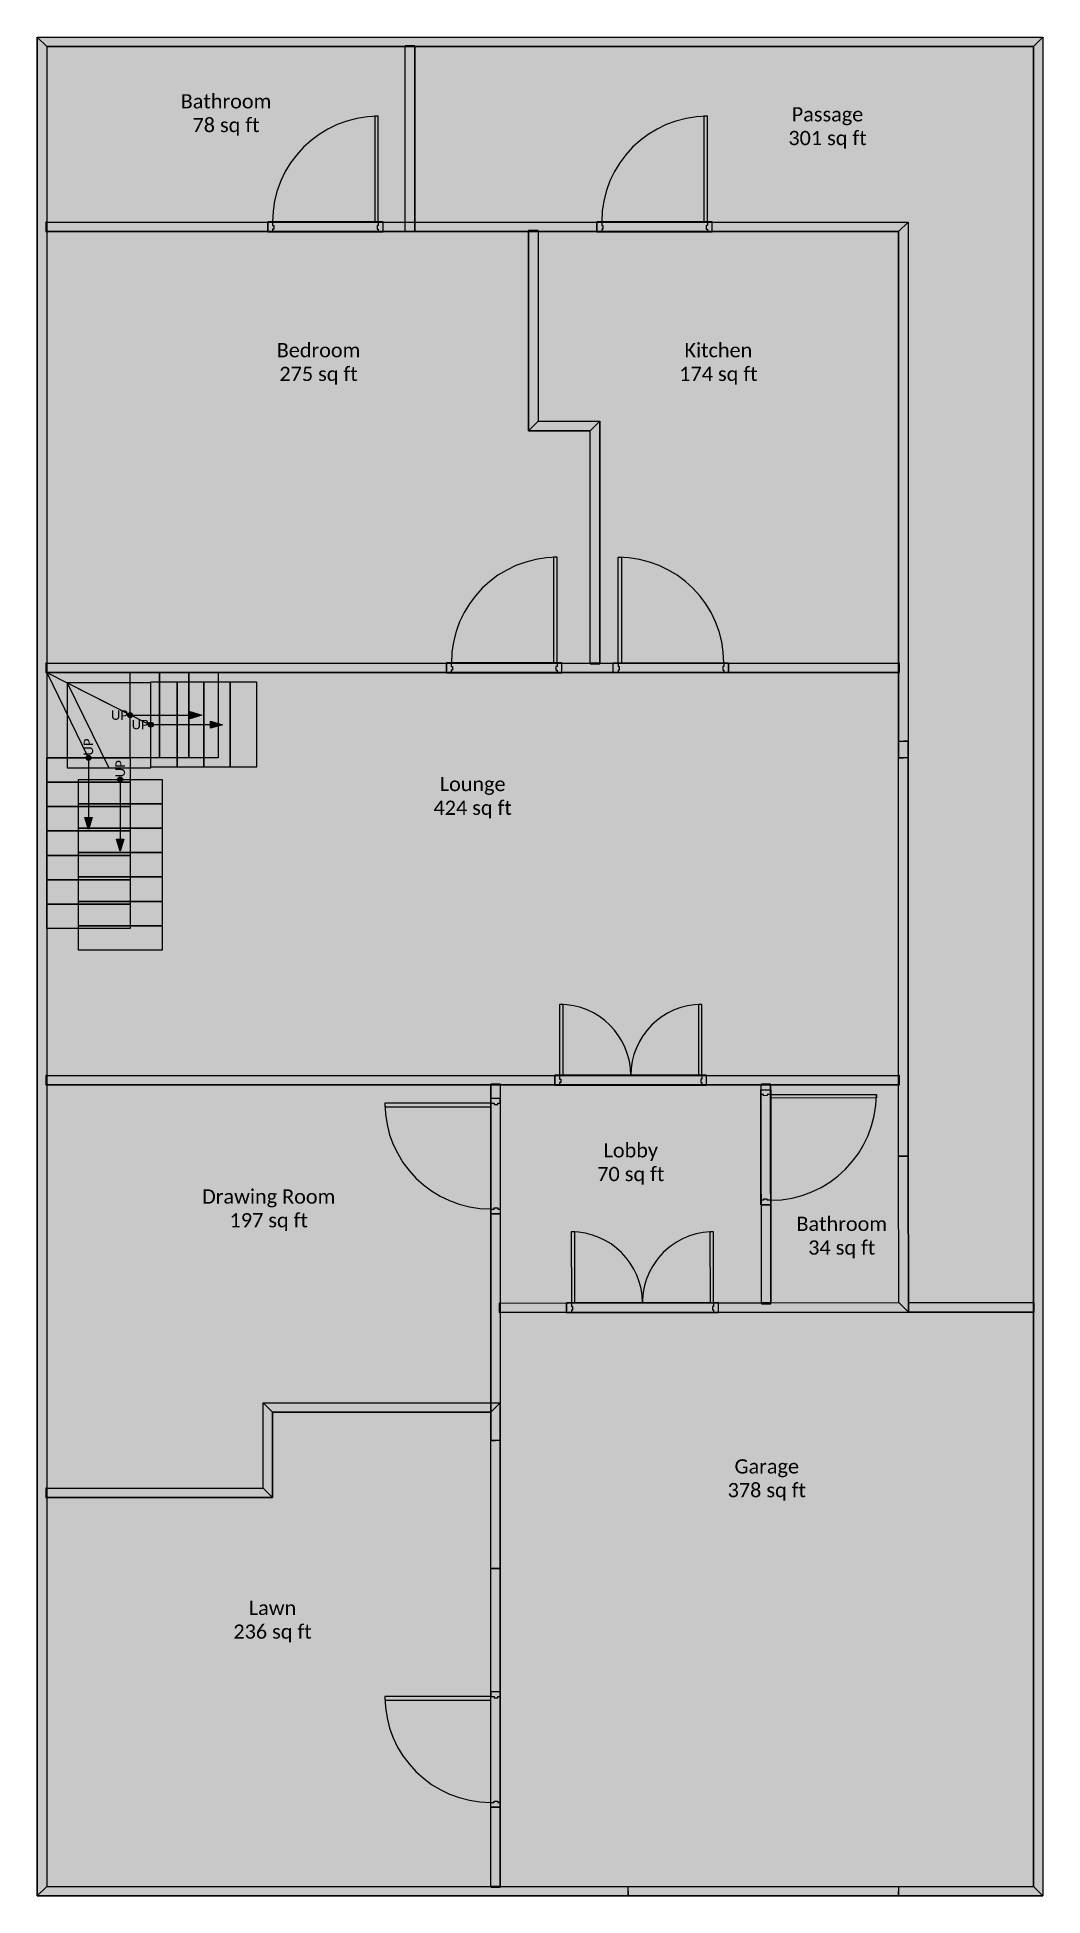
# Model space of a CAD drawing. Extents: x 0 to 35.4, y 0 to 65.4.
import ezdxf

# ---------------------------------------------------------------- set-up
doc = ezdxf.new("R2010")
doc.units = 0
doc.header["$MEASUREMENT"] = 0
for name, color, linetype in [('BUILDING_ENVELOPE', 7, 'CONTINUOUS'), ('LANDING', 7, 'CONTINUOUS'), ('SPACE', 7, 'CONTINUOUS'), ('STAIR', 7, 'CONTINUOUS')]:
    doc.layers.add(name, color=color, linetype=linetype)
doc.styles.get("Standard").update_dxf_attribs({"font": 'txt.shx'})

msp = doc.modelspace()

# ---------------------------------------------------------------- hatches: boundary and pattern name
at = {"layer": 'BUILDING_ENVELOPE'}
for color, points in [(7, [(0.357, 65.024), (0.357, 0.357), (0.024, 0.024), (0.024, 65.357)]), (7, [(0.024, 65.357), (35.357, 65.357), (35.024, 65.024), (0.357, 65.024)]), (7, [(35.357, 65.357), (35.357, 0.024), (35.024, 0.357), (35.024, 65.024)]), (7, [(12.958, 65.024), (13.292, 65.024), (13.292, 65.057), (12.958, 65.057)]), (7, [(12.958, 58.525), (12.958, 65.024), (13.292, 65.024), (13.292, 58.525), (13.125, 58.525)]), (7, [(11.884, 62.576), (11.884, 58.858), (12.009, 58.858), (12.009, 62.576)]), (7, [(23.449, 62.576), (23.449, 58.858), (23.574, 58.858), (23.574, 62.576)]), (7, [(0.357, 58.525), (0.357, 58.858), (0.324, 58.858), (0.324, 58.525)]), (7, [(0.357, 58.858), (30.625, 58.858), (30.292, 58.525), (0.357, 58.525)]), (7, [(30.625, 58.858), (30.625, 40.025), (30.458, 40.025), (30.292, 40.025), (30.292, 58.525)]), (7, [(17.292, 58.525), (17.625, 58.525), (17.625, 58.558), (17.292, 58.558)]), (7, [(17.625, 58.525), (17.625, 51.858), (17.292, 51.525), (17.292, 58.525)]), (7, [(17.625, 51.858), (19.792, 51.858), (19.458, 51.525), (17.292, 51.525)]), (7, [(19.458, 43.358), (19.458, 51.525), (19.792, 51.858), (19.792, 43.358)]), (7, [(18.167, 47.076), (18.167, 43.358), (18.292, 43.358), (18.292, 47.076)]), (7, [(20.558, 47.076), (20.558, 43.358), (20.433, 43.358), (20.433, 47.076)]), (7, [(0.357, 43.025), (0.357, 43.358), (0.324, 43.358), (0.324, 43.025)]), (7, [(0.357, 43.358), (30.292, 43.358), (30.292, 43.025), (0.357, 43.025)]), (7, [(19.792, 43.358), (19.458, 43.358), (19.458, 43.325), (19.792, 43.325)]), (7, [(30.292, 43.358), (30.292, 43.025), (30.325, 43.025), (30.325, 43.358)]), (7, [(30.292, 26.025), (30.292, 40.608), (30.458, 40.608), (30.625, 40.608), (30.625, 26.025)]), (7, [(18.38, 31.358), (18.38, 28.858), (18.505, 28.858), (18.505, 31.358)]), (7, [(23.255, 31.358), (23.255, 28.858), (23.38, 28.858), (23.38, 31.358)]), (7, [(0.357, 28.525), (0.357, 28.858), (0.324, 28.858), (0.324, 28.525)]), (7, [(0.357, 28.858), (30.292, 28.858), (30.292, 28.525), (0.357, 28.525)]), (7, [(30.292, 28.858), (30.292, 28.525), (30.325, 28.525), (30.325, 28.858)]), (7, [(15.958, 28.525), (16.292, 28.525), (16.292, 28.558), (15.958, 28.558)]), (7, [(16.292, 28.525), (16.292, 16.025), (16.125, 16.025), (15.958, 16.025), (15.958, 28.525)]), (7, [(25.458, 28.525), (25.792, 28.525), (25.792, 28.558), (25.458, 28.558)]), (7, [(25.467, 20.871), (25.458, 28.525), (25.792, 28.525), (25.801, 20.872)]), (7, [(29.51, 28.071), (25.792, 28.066), (25.792, 28.191), (29.509, 28.196)]), (7, [(12.241, 27.759), (15.958, 27.759), (15.958, 27.884), (12.241, 27.884)]), (7, [(30.299, 20.878), (30.292, 26.025), (30.625, 26.025), (30.632, 20.545)]), (7, [(18.788, 23.362), (18.792, 20.862), (18.917, 20.862), (18.913, 23.362)]), (7, [(23.663, 23.369), (23.667, 20.869), (23.792, 20.869), (23.788, 23.369)]), (7, [(16.292, 20.525), (16.292, 20.859), (16.258, 20.859), (16.258, 20.525)]), (7, [(16.292, 20.859), (30.299, 20.878), (30.632, 20.545), (16.292, 20.525)]), (7, [(25.801, 20.872), (25.467, 20.871), (25.467, 20.838), (25.801, 20.838)]), (54, [(30.632, 20.878), (35.024, 20.878), (35.024, 20.545), (30.632, 20.545), (30.632, 20.712)]), (54, [(35.024, 20.878), (35.024, 20.545), (35.057, 20.545), (35.057, 20.878)]), (7, [(7.958, 17.358), (16.292, 17.358), (15.958, 17.025), (8.292, 17.025)]), (7, [(7.958, 14.358), (7.958, 17.358), (8.292, 17.025), (8.292, 14.025)]), (7, [(15.958, 11.525), (15.958, 17.025), (16.292, 17.358), (16.292, 11.525)]), (7, [(0.357, 14.025), (0.357, 14.358), (0.324, 14.358), (0.324, 14.025)]), (7, [(0.357, 14.358), (7.958, 14.358), (8.292, 14.025), (0.357, 14.025)]), (7, [(15.958, 0.357), (15.958, 11.525), (16.292, 11.525), (16.292, 0.357)]), (7, [(12.241, 6.9), (15.958, 6.9), (15.958, 7.025), (12.241, 7.025)]), (7, [(0.357, 0.357), (35.024, 0.357), (35.357, 0.024), (0.024, 0.024)]), (7, [(16.292, 0.357), (15.958, 0.357), (15.958, 0.324), (16.292, 0.324)])]:
    msp.add_hatch(color=color, dxfattribs=at).paths.add_polyline_path(points)
h = msp.add_hatch(color=7, dxfattribs=at)
h.paths.add_polyline_path([(12.176, 58.525), (12.176, 58.858), (12.009, 58.858), (12.009, 58.733), (12.009, 58.608), (12.009, 58.525)])
h.paths.add_polyline_path([(8.125, 58.525), (8.125, 58.858), (8.292, 58.858), (8.292, 58.733), (8.292, 58.608), (8.292, 58.525)])
h = msp.add_hatch(color=7, dxfattribs=at)
h.paths.add_polyline_path([(23.741, 58.525), (23.741, 58.858), (23.574, 58.858), (23.574, 58.733), (23.574, 58.608), (23.574, 58.525)])
h.paths.add_polyline_path([(19.69, 58.525), (19.69, 58.858), (19.857, 58.858), (19.857, 58.733), (19.857, 58.608), (19.857, 58.525)])
h = msp.add_hatch(color=7, dxfattribs=at)
h.paths.add_polyline_path([(12.009, 58.733), (11.967, 58.733), (11.967, 58.608), (12.009, 58.608)])
h.paths.add_polyline_path([(8.292, 58.733), (8.333, 58.733), (8.333, 58.608), (8.292, 58.608)])
h = msp.add_hatch(color=7, dxfattribs=at)
h.paths.add_polyline_path([(23.574, 58.733), (23.533, 58.733), (23.533, 58.608), (23.574, 58.608)])
h.paths.add_polyline_path([(19.857, 58.733), (19.899, 58.733), (19.899, 58.608), (19.857, 58.608)])
h = msp.add_hatch(color=7, dxfattribs=at)
h.paths.add_polyline_path([(18.458, 43.025), (18.458, 43.358), (18.292, 43.358), (18.292, 43.233), (18.292, 43.108), (18.292, 43.025)])
h.paths.add_polyline_path([(14.408, 43.025), (14.408, 43.358), (14.574, 43.358), (14.574, 43.233), (14.574, 43.108), (14.574, 43.025)])
h = msp.add_hatch(color=7, dxfattribs=at)
h.paths.add_polyline_path([(18.292, 43.233), (18.25, 43.233), (18.25, 43.108), (18.292, 43.108)])
h.paths.add_polyline_path([(14.574, 43.233), (14.616, 43.233), (14.616, 43.108), (14.574, 43.108)])
h = msp.add_hatch(color=7, dxfattribs=at)
h.paths.add_polyline_path([(20.266, 43.025), (20.266, 43.358), (20.433, 43.358), (20.433, 43.233), (20.433, 43.108), (20.433, 43.025)])
h.paths.add_polyline_path([(24.317, 43.025), (24.317, 43.358), (24.15, 43.358), (24.15, 43.233), (24.15, 43.108), (24.15, 43.025)])
h = msp.add_hatch(color=7, dxfattribs=at)
h.paths.add_polyline_path([(20.433, 43.233), (20.475, 43.233), (20.475, 43.108), (20.433, 43.108)])
h.paths.add_polyline_path([(24.15, 43.233), (24.109, 43.233), (24.109, 43.108), (24.15, 43.108)])
h = msp.add_hatch(color=134, dxfattribs=at)
h.paths.add_polyline_path([(3.292, 43.025), (4.322, 43.025), (4.322, 40.025), (3.292, 40.025)])
h.paths.add_polyline_path([(4.322, 43.025), (5.352, 43.025), (5.352, 40.025), (4.322, 40.025)])
h.paths.add_polyline_path([(5.352, 43.025), (6.382, 43.025), (6.382, 40.025), (5.352, 40.025)])
edge = h.paths.add_edge_path(flags=0)
edge = h.paths.add_edge_path(flags=0)
edge = h.paths.add_edge_path(flags=0)
edge = h.paths.add_edge_path(flags=0)
edge = h.paths.add_edge_path(flags=0)
edge = h.paths.add_edge_path(flags=0)
edge = h.paths.add_edge_path(flags=0)
edge = h.paths.add_edge_path(flags=0)
edge = h.paths.add_edge_path(flags=0)
edge = h.paths.add_edge_path(flags=0)
edge = h.paths.add_edge_path(flags=0)
edge = h.paths.add_edge_path(flags=0)
edge = h.paths.add_edge_path(flags=0)
edge = h.paths.add_edge_path(flags=0)
edge = h.paths.add_edge_path(flags=0)
edge = h.paths.add_edge_path(flags=0)
edge = h.paths.add_edge_path(flags=0)
edge = h.paths.add_edge_path(flags=0)
edge = h.paths.add_edge_path(flags=0)
edge = h.paths.add_edge_path(flags=0)
edge = h.paths.add_edge_path(flags=0)
edge = h.paths.add_edge_path(flags=0)
edge = h.paths.add_edge_path(flags=0)
edge = h.paths.add_edge_path(flags=0)
edge = h.paths.add_edge_path(flags=0)
edge = h.paths.add_edge_path(flags=0)
edge = h.paths.add_edge_path(flags=0)
edge = h.paths.add_edge_path(flags=0)
edge = h.paths.add_edge_path(flags=0)
edge = h.paths.add_edge_path(flags=0)
h = msp.add_hatch(color=134, dxfattribs=at)
h.paths.add_polyline_path([(4.017, 42.692), (4.947, 42.692), (4.947, 39.692), (4.017, 39.692)])
h.paths.add_polyline_path([(4.947, 42.692), (5.876, 42.692), (5.876, 39.692), (4.947, 39.692)])
h.paths.add_polyline_path([(5.876, 42.692), (6.805, 42.692), (6.805, 39.692), (5.876, 39.692)])
h.paths.add_polyline_path([(6.805, 42.692), (7.735, 42.692), (7.735, 39.692), (6.805, 39.692)])
edge = h.paths.add_edge_path(flags=0)
edge = h.paths.add_edge_path(flags=0)
edge = h.paths.add_edge_path(flags=0)
edge = h.paths.add_edge_path(flags=0)
edge = h.paths.add_edge_path(flags=0)
edge = h.paths.add_edge_path(flags=0)
edge = h.paths.add_edge_path(flags=0)
edge = h.paths.add_edge_path(flags=0)
edge = h.paths.add_edge_path(flags=0)
edge = h.paths.add_edge_path(flags=0)
edge = h.paths.add_edge_path(flags=0)
edge = h.paths.add_edge_path(flags=0)
edge = h.paths.add_edge_path(flags=0)
edge = h.paths.add_edge_path(flags=0)
edge = h.paths.add_edge_path(flags=0)
edge = h.paths.add_edge_path(flags=0)
edge = h.paths.add_edge_path(flags=0)
edge = h.paths.add_edge_path(flags=0)
edge = h.paths.add_edge_path(flags=0)
edge = h.paths.add_edge_path(flags=0)
edge = h.paths.add_edge_path(flags=0)
edge = h.paths.add_edge_path(flags=0)
edge = h.paths.add_edge_path(flags=0)
edge = h.paths.add_edge_path(flags=0)
edge = h.paths.add_edge_path(flags=0)
edge = h.paths.add_edge_path(flags=0)
edge = h.paths.add_edge_path(flags=0)
edge = h.paths.add_edge_path(flags=0)
edge = h.paths.add_edge_path(flags=0)
h = msp.add_hatch(color=134, dxfattribs=at)
h.paths.add_polyline_path([(3.292, 40.025), (3.292, 39.168), (0.357, 39.168), (0.357, 40.025)])
h.paths.add_polyline_path([(3.292, 39.168), (3.292, 38.311), (0.357, 38.311), (0.357, 39.168)])
h.paths.add_polyline_path([(3.292, 38.311), (3.292, 37.454), (0.357, 37.454), (0.357, 38.311)])
h.paths.add_polyline_path([(3.292, 37.454), (3.292, 36.596), (0.357, 36.596), (0.357, 37.454)])
h.paths.add_polyline_path([(3.292, 36.596), (3.292, 35.739), (0.357, 35.739), (0.357, 36.596)])
h.paths.add_polyline_path([(3.292, 35.739), (3.292, 34.882), (0.357, 34.882), (0.357, 35.739)])
h.paths.add_polyline_path([(3.292, 34.882), (3.292, 34.025), (0.357, 34.025), (0.357, 34.882)])
edge = h.paths.add_edge_path(flags=0)
edge = h.paths.add_edge_path(flags=0)
edge = h.paths.add_edge_path(flags=0)
edge = h.paths.add_edge_path(flags=0)
edge = h.paths.add_edge_path(flags=0)
edge = h.paths.add_edge_path(flags=0)
edge = h.paths.add_edge_path(flags=0)
edge = h.paths.add_edge_path(flags=0)
edge = h.paths.add_edge_path(flags=0)
edge = h.paths.add_edge_path(flags=0)
edge = h.paths.add_edge_path(flags=0)
edge = h.paths.add_edge_path(flags=0)
edge = h.paths.add_edge_path(flags=0)
edge = h.paths.add_edge_path(flags=0)
edge = h.paths.add_edge_path(flags=0)
edge = h.paths.add_edge_path(flags=0)
edge = h.paths.add_edge_path(flags=0)
edge = h.paths.add_edge_path(flags=0)
edge = h.paths.add_edge_path(flags=0)
edge = h.paths.add_edge_path(flags=0)
edge = h.paths.add_edge_path(flags=0)
edge = h.paths.add_edge_path(flags=0)
edge = h.paths.add_edge_path(flags=0)
edge = h.paths.add_edge_path(flags=0)
edge = h.paths.add_edge_path(flags=0)
edge = h.paths.add_edge_path(flags=0)
h = msp.add_hatch(color=134, dxfattribs=at)
h.paths.add_polyline_path([(4.41, 39.266), (4.41, 38.409), (1.475, 38.409), (1.475, 39.266)])
h.paths.add_polyline_path([(4.41, 38.409), (4.41, 37.551), (1.475, 37.551), (1.475, 38.409)])
h.paths.add_polyline_path([(4.41, 37.551), (4.41, 36.694), (1.475, 36.694), (1.475, 37.551)])
h.paths.add_polyline_path([(4.41, 36.694), (4.41, 35.837), (1.475, 35.837), (1.475, 36.694)])
h.paths.add_polyline_path([(4.41, 35.837), (4.41, 34.98), (1.475, 34.98), (1.475, 35.837)])
h.paths.add_polyline_path([(4.41, 34.98), (4.41, 34.123), (1.475, 34.123), (1.475, 34.98)])
h.paths.add_polyline_path([(4.41, 34.123), (4.41, 33.266), (1.475, 33.266), (1.475, 34.123)])
edge = h.paths.add_edge_path(flags=0)
edge = h.paths.add_edge_path(flags=0)
edge = h.paths.add_edge_path(flags=0)
edge = h.paths.add_edge_path(flags=0)
edge = h.paths.add_edge_path(flags=0)
edge = h.paths.add_edge_path(flags=0)
edge = h.paths.add_edge_path(flags=0)
edge = h.paths.add_edge_path(flags=0)
edge = h.paths.add_edge_path(flags=0)
edge = h.paths.add_edge_path(flags=0)
edge = h.paths.add_edge_path(flags=0)
edge = h.paths.add_edge_path(flags=0)
edge = h.paths.add_edge_path(flags=0)
edge = h.paths.add_edge_path(flags=0)
edge = h.paths.add_edge_path(flags=0)
edge = h.paths.add_edge_path(flags=0)
edge = h.paths.add_edge_path(flags=0)
edge = h.paths.add_edge_path(flags=0)
edge = h.paths.add_edge_path(flags=0)
edge = h.paths.add_edge_path(flags=0)
edge = h.paths.add_edge_path(flags=0)
edge = h.paths.add_edge_path(flags=0)
edge = h.paths.add_edge_path(flags=0)
edge = h.paths.add_edge_path(flags=0)
edge = h.paths.add_edge_path(flags=0)
edge = h.paths.add_edge_path(flags=0)
h = msp.add_hatch(color=7, dxfattribs=at)
h.paths.add_polyline_path([(23.546, 28.525), (23.546, 28.858), (23.38, 28.858), (23.38, 28.733), (23.38, 28.608), (23.38, 28.525)])
h.paths.add_polyline_path([(18.213, 28.525), (18.213, 28.858), (18.38, 28.858), (18.38, 28.733), (18.38, 28.608), (18.38, 28.525)])
h = msp.add_hatch(color=7, dxfattribs=at)
h.paths.add_polyline_path([(23.38, 28.733), (23.338, 28.733), (23.338, 28.608), (23.38, 28.608)])
h.paths.add_polyline_path([(18.38, 28.733), (18.421, 28.733), (18.421, 28.608), (18.38, 28.608)])
h = msp.add_hatch(color=7, dxfattribs=at)
h.paths.add_polyline_path([(25.458, 28.358), (25.792, 28.358), (25.792, 28.191), (25.667, 28.191), (25.542, 28.191), (25.459, 28.191)])
h.paths.add_polyline_path([(25.463, 24.307), (25.797, 24.307), (25.796, 24.474), (25.671, 24.474), (25.546, 24.474), (25.463, 24.474)])
h = msp.add_hatch(color=7, dxfattribs=at)
h.paths.add_polyline_path([(25.667, 28.191), (25.667, 28.15), (25.542, 28.149), (25.542, 28.191)])
h.paths.add_polyline_path([(25.671, 24.474), (25.671, 24.515), (25.546, 24.515), (25.546, 24.474)])
h = msp.add_hatch(color=7, dxfattribs=at)
h.paths.add_polyline_path([(16.292, 28.05), (15.958, 28.05), (15.958, 27.884), (16.083, 27.884), (16.208, 27.884), (16.292, 27.884)])
h.paths.add_polyline_path([(16.292, 24), (15.958, 24), (15.958, 24.166), (16.083, 24.166), (16.208, 24.166), (16.292, 24.166)])
h = msp.add_hatch(color=7, dxfattribs=at)
h.paths.add_polyline_path([(16.083, 27.884), (16.083, 27.842), (16.208, 27.842), (16.208, 27.884)])
h.paths.add_polyline_path([(16.083, 24.166), (16.083, 24.208), (16.208, 24.208), (16.208, 24.166)])
h = msp.add_hatch(color=7, dxfattribs=at)
h.paths.add_polyline_path([(23.959, 20.536), (23.958, 20.869), (23.792, 20.869), (23.792, 20.744), (23.792, 20.619), (23.792, 20.536)])
h.paths.add_polyline_path([(18.625, 20.529), (18.625, 20.862), (18.792, 20.862), (18.792, 20.737), (18.792, 20.612), (18.792, 20.529)])
h = msp.add_hatch(color=7, dxfattribs=at)
h.paths.add_polyline_path([(23.792, 20.744), (23.75, 20.744), (23.75, 20.619), (23.792, 20.619)])
h.paths.add_polyline_path([(18.792, 20.737), (18.833, 20.737), (18.834, 20.612), (18.792, 20.612)])
h = msp.add_hatch(color=7, dxfattribs=at)
h.paths.add_polyline_path([(16.292, 7.192), (15.958, 7.192), (15.958, 7.025), (16.083, 7.025), (16.208, 7.025), (16.292, 7.025)])
h.paths.add_polyline_path([(16.292, 3.141), (15.958, 3.141), (15.958, 3.307), (16.083, 3.307), (16.208, 3.307), (16.292, 3.307)])
h = msp.add_hatch(color=7, dxfattribs=at)
h.paths.add_polyline_path([(16.083, 7.025), (16.083, 6.983), (16.208, 6.983), (16.208, 7.025)])
h.paths.add_polyline_path([(16.083, 3.307), (16.083, 3.349), (16.208, 3.349), (16.208, 3.307)])
at = {"layer": 'LANDING'}
for points in [[(0.357, 43.025), (0.357, 40.036), (3.285, 40.036), (3.285, 43.025)], [(1.082, 42.66), (1.082, 39.671), (4.011, 39.671), (4.011, 42.66)]]:
    msp.add_hatch(color=134, dxfattribs=at).paths.add_polyline_path(points)
at = {"layer": 'SPACE'}
for color, points in [(5, [(12.958, 65.024), (0.357, 65.024), (0.357, 58.858), (8.792, 58.858), (12.958, 58.858), (12.958, 65.024)]), (54, [(30.632, 20.545), (30.632, 20.712), (30.632, 20.878), (35.024, 20.878), (35.024, 65.024), (13.292, 65.024), (13.292, 58.858), (30.625, 58.858), (30.625, 40.608), (30.625, 40.025), (30.625, 26.025)]), (10, [(19.458, 51.525), (17.292, 51.525), (17.292, 58.525), (13.292, 58.525), (13.125, 58.525), (12.958, 58.525), (0.357, 58.525), (0.357, 43.358), (19.458, 43.358), (19.458, 51.525)]), (40, [(19.792, 51.858), (19.792, 43.358), (30.292, 43.358), (30.292, 58.525), (17.625, 58.525), (17.625, 51.858), (19.792, 51.858)]), (2, [(30.292, 43.025), (0.357, 43.025), (0.357, 28.858), (30.292, 28.858), (30.292, 40.025), (30.292, 40.608)]), (94, [(15.958, 17.358), (15.958, 28.525), (0.357, 28.525), (0.357, 14.358), (7.958, 14.358), (7.958, 17.358)]), (6, [(25.467, 20.871), (25.458, 28.525), (16.292, 28.525), (16.292, 20.859)]), (5, [(25.801, 20.872), (30.299, 20.878), (30.292, 26.025), (30.292, 28.525), (25.792, 28.525)]), (22, [(30.632, 20.545), (16.292, 20.525), (16.292, 17.358), (16.292, 16.025), (16.292, 11.525), (16.292, 0.357), (35.024, 0.357), (35.024, 20.545), (30.632, 20.545)]), (111, [(15.958, 11.525), (15.958, 16.025), (15.958, 17.025), (8.292, 17.025), (8.292, 14.025), (0.357, 14.025), (0.357, 0.357), (15.958, 0.357), (15.958, 11.525)])]:
    msp.add_hatch(color=color, dxfattribs=at).paths.add_polyline_path(points)
at = {"layer": 'STAIR'}
h = msp.add_hatch(color=134, dxfattribs=at)
edge = h.paths.add_edge_path()
edge.add_arc((3.292, 41.525), 0.0868, 0, 360)
h = msp.add_hatch(color=134, dxfattribs=at)
edge = h.paths.add_edge_path()
edge.add_arc((4.017, 41.192), 0.0868, 0, 360)
for points in [[(5.387, 41.397), (5.387, 41.652), (5.813, 41.522)], [(6.112, 41.064), (6.112, 41.319), (6.538, 41.189)], [(1.697, 37.93), (1.952, 37.93), (1.822, 37.504)], [(2.815, 37.17), (3.07, 37.17), (2.94, 36.745)]]:
    msp.add_hatch(color=134, dxfattribs=at).paths.add_polyline_path(points)
h = msp.add_hatch(color=134, dxfattribs=at)
edge = h.paths.add_edge_path()
edge.add_arc((1.824, 40.025), 0.0868, 0, 360)
h = msp.add_hatch(color=134, dxfattribs=at)
edge = h.paths.add_edge_path()
edge.add_arc((2.942, 39.266), 0.0868, 0, 360)

# ---------------------------------------------------------------- linework, layer by layer
at = {"layer": 'BUILDING_ENVELOPE', "color": 7, "linetype": 'CONTINUOUS'}
for p, q in [((0.024, 65.357), (0.024, 0.024)), ((0.024, 65.357), (35.357, 65.357)), ((35.357, 65.357), (35.357, 0.024)), ((0.357, 65.024), (0.357, 0.357)), ((0.357, 65.024), (35.024, 65.024)), ((35.024, 65.024), (35.024, 0.357)), ((0.357, 58.858), (30.625, 58.858)), ((8.125, 58.525), (8.125, 58.858)), ((8.125, 58.858), (8.292, 58.858)), ((8.125, 58.525), (8.125, 58.858)), ((8.292, 58.858), (8.292, 58.733)), ((12.176, 58.858), (12.009, 58.858)), ((12.009, 58.858), (12.009, 58.733)), ((12.176, 58.525), (12.176, 58.858)), ((12.176, 58.525), (12.176, 58.858)), ((19.69, 58.525), (19.69, 58.858)), ((19.69, 58.858), (19.857, 58.858)), ((19.69, 58.525), (19.69, 58.858)), ((19.857, 58.858), (19.857, 58.733)), ((23.741, 58.858), (23.574, 58.858)), ((23.574, 58.858), (23.574, 58.733)), ((23.741, 58.525), (23.741, 58.858)), ((23.741, 58.525), (23.741, 58.858)), ((0.357, 58.525), (30.292, 58.525)), ((8.292, 58.525), (8.125, 58.525)), ((8.292, 58.733), (8.333, 58.733)), ((8.292, 58.608), (8.292, 58.525)), ((8.333, 58.608), (8.292, 58.608)), ((8.333, 58.733), (8.333, 58.608)), ((12.009, 58.733), (11.967, 58.733)), ((11.967, 58.733), (11.967, 58.608)), ((11.967, 58.608), (12.009, 58.608)), ((12.009, 58.608), (12.009, 58.525)), ((12.009, 58.525), (12.176, 58.525)), ((17.292, 58.525), (17.292, 51.525)), ((17.625, 58.525), (17.625, 51.858)), ((19.857, 58.525), (19.69, 58.525)), ((19.857, 58.733), (19.899, 58.733)), ((19.857, 58.608), (19.857, 58.525)), ((19.899, 58.608), (19.857, 58.608)), ((19.899, 58.733), (19.899, 58.608)), ((23.574, 58.733), (23.533, 58.733)), ((23.533, 58.733), (23.533, 58.608)), ((23.533, 58.608), (23.574, 58.608)), ((23.574, 58.608), (23.574, 58.525)), ((23.574, 58.525), (23.741, 58.525)), ((17.625, 51.858), (19.792, 51.858)), ((19.792, 43.358), (19.792, 51.858)), ((17.292, 51.525), (19.458, 51.525)), ((19.458, 43.358), (19.458, 51.525)), ((0.357, 43.358), (30.292, 43.358)), ((14.408, 43.025), (14.408, 43.358)), ((14.408, 43.358), (14.574, 43.358)), ((14.408, 43.025), (14.408, 43.358)), ((14.574, 43.358), (14.574, 43.233)), ((14.574, 43.233), (14.616, 43.233)), ((14.616, 43.233), (14.616, 43.108)), ((18.292, 43.233), (18.25, 43.233)), ((18.25, 43.233), (18.25, 43.108)), ((18.458, 43.358), (18.292, 43.358)), ((18.292, 43.358), (18.292, 43.233)), ((18.458, 43.025), (18.458, 43.358)), ((18.458, 43.025), (18.458, 43.358)), ((20.266, 43.025), (20.266, 43.358)), ((20.266, 43.358), (20.433, 43.358)), ((20.266, 43.025), (20.266, 43.358)), ((20.433, 43.358), (20.433, 43.233)), ((20.433, 43.233), (20.475, 43.233)), ((20.475, 43.233), (20.475, 43.108)), ((24.15, 43.233), (24.109, 43.233)), ((24.109, 43.233), (24.109, 43.108)), ((24.317, 43.358), (24.15, 43.358)), ((24.15, 43.358), (24.15, 43.233)), ((24.317, 43.025), (24.317, 43.358)), ((24.317, 43.025), (24.317, 43.358)), ((0.357, 43.025), (30.292, 43.025)), ((14.574, 43.025), (14.408, 43.025)), ((14.574, 43.108), (14.574, 43.025)), ((14.616, 43.108), (14.574, 43.108)), ((18.25, 43.108), (18.292, 43.108)), ((18.292, 43.108), (18.292, 43.025)), ((18.292, 43.025), (18.458, 43.025)), ((20.433, 43.025), (20.266, 43.025)), ((20.433, 43.108), (20.433, 43.025)), ((20.475, 43.108), (20.433, 43.108)), ((24.109, 43.108), (24.15, 43.108)), ((24.15, 43.108), (24.15, 43.025)), ((24.15, 43.025), (24.317, 43.025)), ((0.357, 28.858), (30.292, 28.858)), ((18.213, 28.525), (18.213, 28.858)), ((18.213, 28.858), (18.38, 28.858)), ((18.213, 28.525), (18.213, 28.858)), ((18.38, 28.858), (18.38, 28.733)), ((23.546, 28.858), (23.38, 28.858)), ((23.38, 28.858), (23.38, 28.733)), ((23.546, 28.525), (23.546, 28.858)), ((23.546, 28.525), (23.546, 28.858)), ((0.357, 28.525), (30.292, 28.525)), ((18.38, 28.525), (18.213, 28.525)), ((18.38, 28.733), (18.421, 28.733)), ((18.38, 28.608), (18.38, 28.525)), ((18.421, 28.608), (18.38, 28.608)), ((18.421, 28.733), (18.421, 28.608)), ((23.38, 28.733), (23.338, 28.733)), ((23.338, 28.733), (23.338, 28.608)), ((23.338, 28.608), (23.38, 28.608)), ((23.38, 28.608), (23.38, 28.525)), ((23.38, 28.525), (23.546, 28.525)), ((25.467, 20.871), (25.458, 28.525)), ((25.458, 28.358), (25.792, 28.358)), ((25.459, 28.191), (25.458, 28.358)), ((25.458, 28.358), (25.792, 28.358)), ((25.542, 28.191), (25.459, 28.191)), ((25.542, 28.149), (25.542, 28.191)), ((25.667, 28.15), (25.542, 28.149)), ((25.792, 28.191), (25.667, 28.191)), ((25.667, 28.191), (25.667, 28.15)), ((25.801, 20.872), (25.792, 28.525)), ((25.792, 28.358), (25.792, 28.191)), ((16.292, 28.05), (15.958, 28.05)), ((15.958, 28.05), (15.958, 27.884)), ((16.292, 28.05), (15.958, 28.05)), ((15.958, 27.884), (16.083, 27.884)), ((16.083, 27.884), (16.083, 27.842)), ((16.083, 27.842), (16.208, 27.842)), ((16.208, 27.884), (16.292, 27.884)), ((16.208, 27.842), (16.208, 27.884)), ((16.292, 27.884), (16.292, 28.05)), ((30.299, 20.878), (30.292, 26.025)), ((30.632, 20.545), (30.625, 26.025)), ((16.083, 24.166), (16.083, 24.208)), ((16.083, 24.208), (16.208, 24.208)), ((16.208, 24.208), (16.208, 24.166)), ((25.546, 24.474), (25.463, 24.474)), ((25.463, 24.474), (25.463, 24.307)), ((25.463, 24.307), (25.797, 24.307)), ((25.463, 24.307), (25.797, 24.307)), ((25.671, 24.515), (25.546, 24.515)), ((25.546, 24.515), (25.546, 24.474)), ((25.671, 24.474), (25.671, 24.515)), ((25.796, 24.474), (25.671, 24.474)), ((25.797, 24.307), (25.796, 24.474)), ((15.958, 24), (15.958, 24.166)), ((15.958, 24.166), (16.083, 24.166)), ((16.292, 24), (15.958, 24)), ((16.292, 24), (15.958, 24)), ((16.208, 24.166), (16.292, 24.166)), ((16.292, 24.166), (16.292, 24)), ((16.292, 20.859), (30.299, 20.878)), ((16.292, 20.525), (30.632, 20.545)), ((18.625, 20.529), (18.625, 20.862)), ((18.625, 20.862), (18.792, 20.862)), ((18.625, 20.529), (18.625, 20.862)), ((18.792, 20.529), (18.625, 20.529)), ((18.792, 20.862), (18.792, 20.737)), ((18.792, 20.737), (18.833, 20.737)), ((18.792, 20.612), (18.792, 20.529)), ((18.834, 20.612), (18.792, 20.612)), ((18.833, 20.737), (18.834, 20.612)), ((23.792, 20.744), (23.75, 20.744)), ((23.75, 20.744), (23.75, 20.619)), ((23.75, 20.619), (23.792, 20.619)), ((23.958, 20.869), (23.792, 20.869)), ((23.792, 20.869), (23.792, 20.744)), ((23.792, 20.619), (23.792, 20.536)), ((23.792, 20.536), (23.959, 20.536)), ((23.959, 20.536), (23.958, 20.869)), ((23.959, 20.536), (23.958, 20.869)), ((7.958, 17.358), (16.292, 17.358)), ((7.958, 14.358), (7.958, 17.358)), ((8.292, 17.025), (15.958, 17.025)), ((8.292, 14.025), (8.292, 17.025)), ((15.958, 11.525), (15.958, 17.025)), ((16.292, 11.525), (16.292, 17.358)), ((0.357, 14.358), (7.958, 14.358)), ((0.357, 14.025), (8.292, 14.025)), ((15.958, 0.357), (15.958, 11.525)), ((16.292, 0.357), (16.292, 11.525)), ((16.292, 7.192), (15.958, 7.192)), ((15.958, 7.192), (15.958, 7.025)), ((16.292, 7.192), (15.958, 7.192)), ((16.292, 7.025), (16.292, 7.192)), ((15.958, 7.025), (16.083, 7.025)), ((16.083, 7.025), (16.083, 6.983)), ((16.083, 6.983), (16.208, 6.983)), ((16.208, 7.025), (16.292, 7.025)), ((16.208, 6.983), (16.208, 7.025)), ((15.958, 3.141), (15.958, 3.307)), ((15.958, 3.307), (16.083, 3.307)), ((16.083, 3.307), (16.083, 3.349)), ((16.083, 3.349), (16.208, 3.349)), ((16.208, 3.349), (16.208, 3.307)), ((16.208, 3.307), (16.292, 3.307)), ((16.292, 3.307), (16.292, 3.141)), ((16.292, 3.141), (15.958, 3.141)), ((16.292, 3.141), (15.958, 3.141)), ((0.024, 0.024), (35.357, 0.024)), ((0.357, 0.357), (35.024, 0.357))]:
    msp.add_line(p, q, dxfattribs=at)
for points in [[(0.357, 65.024), (0.357, 0.357), (0.024, 0.024), (0.024, 65.357)], [(0.024, 65.357), (35.357, 65.357), (35.024, 65.024), (0.357, 65.024)], [(35.357, 65.357), (35.357, 0.024), (35.024, 0.357), (35.024, 65.024)], [(12.958, 65.024), (13.292, 65.024), (13.292, 65.057), (12.958, 65.057)], [(12.958, 58.525), (12.958, 65.024), (13.292, 65.024), (13.292, 58.525), (13.125, 58.525)], [(11.884, 62.576), (11.884, 58.858), (12.009, 58.858), (12.009, 62.576)], [(23.449, 62.576), (23.449, 58.858), (23.574, 58.858), (23.574, 62.576)], [(0.357, 58.525), (0.357, 58.858), (0.324, 58.858), (0.324, 58.525)], [(0.357, 58.858), (30.625, 58.858), (30.292, 58.525), (0.357, 58.525)], [(8.125, 58.517), (12.176, 58.517), (12.176, 58.866), (8.125, 58.866)], [(19.69, 58.517), (23.741, 58.517), (23.741, 58.866), (19.69, 58.866)], [(30.625, 58.858), (30.625, 40.025), (30.458, 40.025), (30.292, 40.025), (30.292, 58.525)], [(17.292, 58.525), (17.625, 58.525), (17.625, 58.558), (17.292, 58.558)], [(17.625, 58.525), (17.625, 51.858), (17.292, 51.525), (17.292, 58.525)], [(17.625, 51.858), (19.792, 51.858), (19.458, 51.525), (17.292, 51.525)], [(19.458, 43.358), (19.458, 51.525), (19.792, 51.858), (19.792, 43.358)], [(18.167, 47.076), (18.167, 43.358), (18.292, 43.358), (18.292, 47.076)], [(20.558, 47.076), (20.558, 43.358), (20.433, 43.358), (20.433, 47.076)], [(0.357, 43.025), (0.357, 43.358), (0.324, 43.358), (0.324, 43.025)], [(0.357, 43.358), (30.292, 43.358), (30.292, 43.025), (0.357, 43.025)], [(14.408, 43.017), (18.458, 43.017), (18.458, 43.366), (14.408, 43.366)], [(19.792, 43.358), (19.458, 43.358), (19.458, 43.325), (19.792, 43.325)], [(24.317, 43.017), (20.266, 43.017), (20.266, 43.366), (24.317, 43.366)], [(30.292, 43.358), (30.292, 43.025), (30.325, 43.025), (30.325, 43.358)], [(30.292, 26.025), (30.292, 40.608), (30.458, 40.608), (30.625, 40.608), (30.625, 26.025)], [(18.38, 31.358), (18.38, 28.858), (18.505, 28.858), (18.505, 31.358)], [(23.255, 31.358), (23.255, 28.858), (23.38, 28.858), (23.38, 31.358)], [(0.357, 28.525), (0.357, 28.858), (0.324, 28.858), (0.324, 28.525)], [(0.357, 28.858), (30.292, 28.858), (30.292, 28.525), (0.357, 28.525)], [(18.213, 28.517), (23.546, 28.517), (23.546, 28.866), (18.213, 28.866)], [(30.292, 28.858), (30.292, 28.525), (30.325, 28.525), (30.325, 28.858)], [(15.958, 28.525), (16.292, 28.525), (16.292, 28.558), (15.958, 28.558)], [(16.292, 28.525), (16.292, 16.025), (16.125, 16.025), (15.958, 16.025), (15.958, 28.525)], [(25.455, 24.307), (25.45, 28.358), (25.8, 28.358), (25.805, 24.307)], [(25.458, 28.525), (25.792, 28.525), (25.792, 28.558), (25.458, 28.558)], [(25.467, 20.871), (25.458, 28.525), (25.792, 28.525), (25.801, 20.872)], [(29.51, 28.071), (25.792, 28.066), (25.792, 28.191), (29.509, 28.196)], [(12.241, 27.759), (15.958, 27.759), (15.958, 27.884), (12.241, 27.884)], [(16.3, 24), (16.3, 28.05), (15.95, 28.05), (15.95, 24)], [(30.299, 20.878), (30.292, 26.025), (30.625, 26.025), (30.632, 20.545)], [(18.788, 23.362), (18.792, 20.862), (18.917, 20.862), (18.913, 23.362)], [(23.663, 23.369), (23.667, 20.869), (23.792, 20.869), (23.788, 23.369)], [(16.292, 20.525), (16.292, 20.859), (16.258, 20.859), (16.258, 20.525)], [(16.292, 20.859), (30.299, 20.878), (30.632, 20.545), (16.292, 20.525)], [(18.625, 20.521), (23.959, 20.528), (23.958, 20.877), (18.625, 20.87)], [(25.801, 20.872), (25.467, 20.871), (25.467, 20.838), (25.801, 20.838)], [(35.024, 20.878), (35.024, 20.545), (35.057, 20.545), (35.057, 20.878)], [(7.958, 17.358), (16.292, 17.358), (15.958, 17.025), (8.292, 17.025)], [(7.958, 14.358), (7.958, 17.358), (8.292, 17.025), (8.292, 14.025)], [(15.958, 11.525), (15.958, 17.025), (16.292, 17.358), (16.292, 11.525)], [(0.357, 14.025), (0.357, 14.358), (0.324, 14.358), (0.324, 14.025)], [(0.357, 14.358), (7.958, 14.358), (8.292, 14.025), (0.357, 14.025)], [(15.958, 0.357), (15.958, 11.525), (16.292, 11.525), (16.292, 0.357)], [(16.3, 3.141), (16.3, 7.192), (15.95, 7.192), (15.95, 3.141)], [(12.241, 6.9), (15.958, 6.9), (15.958, 7.025), (12.241, 7.025)], [(0.357, 0.357), (35.024, 0.357), (35.357, 0.024), (0.024, 0.024)], [(16.292, 0.357), (15.958, 0.357), (15.958, 0.324), (16.292, 0.324)], [(20.792, 0.357), (30.292, 0.357), (30.292, 0.19), (30.292, 0.024), (20.792, 0.024), (20.792, 0.19)]]:
    msp.add_lwpolyline(points, close=True, dxfattribs=at)
for points in [[(13.125, 58.525), (12.958, 58.525), (12.958, 65.024)], [(13.125, 58.525), (13.292, 58.525), (13.292, 65.024)], [(30.625, 58.858), (30.625, 40.025), (30.458, 40.025)], [(30.292, 58.525), (30.292, 40.025), (30.458, 40.025)], [(30.292, 26.025), (30.292, 40.608), (30.458, 40.608)], [(30.625, 26.025), (30.625, 40.608), (30.458, 40.608)], [(15.958, 28.525), (15.958, 16.025), (16.125, 16.025)], [(16.292, 28.525), (16.292, 16.025), (16.125, 16.025)], [(20.792, 0.19), (20.792, 0.357), (30.292, 0.357), (30.292, 0.19)], [(20.792, 0.19), (20.792, 0.024), (30.292, 0.024), (30.292, 0.19)]]:
    msp.add_lwpolyline(points, dxfattribs=at)
at = {"layer": 'BUILDING_ENVELOPE', "color": 9, "linetype": 'CONTINUOUS'}
for points in [[(3.292, 43.025), (4.322, 43.025), (4.322, 40.025), (3.292, 40.025)], [(4.017, 42.692), (4.947, 42.692), (4.947, 39.692), (4.017, 39.692)], [(4.322, 43.025), (5.352, 43.025), (5.352, 40.025), (4.322, 40.025)], [(4.947, 42.692), (5.876, 42.692), (5.876, 39.692), (4.947, 39.692)], [(5.352, 43.025), (6.382, 43.025), (6.382, 40.025), (5.352, 40.025)], [(5.876, 42.692), (6.805, 42.692), (6.805, 39.692), (5.876, 39.692)], [(6.805, 42.692), (7.735, 42.692), (7.735, 39.692), (6.805, 39.692)], [(3.292, 40.025), (3.292, 39.168), (0.357, 39.168), (0.357, 40.025)], [(4.41, 39.266), (4.41, 38.409), (1.475, 38.409), (1.475, 39.266)], [(3.292, 39.168), (3.292, 38.311), (0.357, 38.311), (0.357, 39.168)], [(3.292, 38.311), (3.292, 37.454), (0.357, 37.454), (0.357, 38.311)], [(4.41, 38.409), (4.41, 37.551), (1.475, 37.551), (1.475, 38.409)], [(3.292, 37.454), (3.292, 36.596), (0.357, 36.596), (0.357, 37.454)], [(4.41, 37.551), (4.41, 36.694), (1.475, 36.694), (1.475, 37.551)], [(3.292, 36.596), (3.292, 35.739), (0.357, 35.739), (0.357, 36.596)], [(4.41, 36.694), (4.41, 35.837), (1.475, 35.837), (1.475, 36.694)], [(3.292, 35.739), (3.292, 34.882), (0.357, 34.882), (0.357, 35.739)], [(4.41, 35.837), (4.41, 34.98), (1.475, 34.98), (1.475, 35.837)], [(3.292, 34.882), (3.292, 34.025), (0.357, 34.025), (0.357, 34.882)], [(4.41, 34.98), (4.41, 34.123), (1.475, 34.123), (1.475, 34.98)], [(4.41, 34.123), (4.41, 33.266), (1.475, 33.266), (1.475, 34.123)]]:
    msp.add_lwpolyline(points, close=True, dxfattribs=at)
at = {"layer": 'BUILDING_ENVELOPE', "color": 54, "linetype": 'CONTINUOUS'}
msp.add_lwpolyline([(30.632, 20.878), (35.024, 20.878), (35.024, 20.545), (30.632, 20.545), (30.632, 20.712)], close=True, dxfattribs=at)
for points in [[(30.632, 20.712), (30.632, 20.878), (35.024, 20.878)], [(30.632, 20.712), (30.632, 20.545), (35.024, 20.545)]]:
    msp.add_lwpolyline(points, dxfattribs=at)
at = {"layer": 'BUILDING_ENVELOPE', "color": 7, "linetype": 'CONTINUOUS'}
for centre, radius, start, end in [((12.009, 58.858), 3.717, 90, 180), ((23.574, 58.858), 3.717, 90, 180), ((18.292, 43.358), 3.717, 90, 180), ((20.433, 43.358), 3.717, 0, 90), ((18.38, 28.858), 2.5, 0, 90), ((23.38, 28.858), 2.5, 90, 180), ((25.792, 28.191), 3.717, 270.0681, 0.0681), ((15.958, 27.884), 3.717, 180, 270), ((18.792, 20.862), 2.5, 0.07785, 90.07785), ((23.792, 20.869), 2.5, 90.07785, 180.07785), ((15.958, 7.025), 3.718, 180, 270)]:
    msp.add_arc(centre, radius, start, end, dxfattribs=at)
at = {"layer": 'LANDING', "color": 9, "linetype": 'CONTINUOUS'}
for p, q in [((0.357, 43.025), (3.285, 41.538)), ((0.357, 43.025), (1.815, 40.036)), ((1.082, 42.66), (4.011, 41.173)), ((1.082, 42.66), (2.541, 39.671))]:
    msp.add_line(p, q, dxfattribs=at)
at = {"layer": 'LANDING', "color": 7, "linetype": 'CONTINUOUS'}
for points in [[(0.357, 43.025), (0.357, 40.036), (3.285, 40.036), (3.285, 43.025)], [(1.082, 42.66), (1.082, 39.671), (4.011, 39.671), (4.011, 42.66)]]:
    msp.add_lwpolyline(points, close=True, dxfattribs=at)
at = {"layer": 'SPACE', "linetype": 'CONTINUOUS'}
for p, q in [((12.958, 65.024), (0.357, 65.024)), ((0.357, 65.024), (0.357, 58.858)), ((12.958, 58.858), (12.958, 65.024)), ((0.357, 58.858), (8.792, 58.858)), ((8.792, 58.858), (12.958, 58.858)), ((12.958, 58.525), (0.357, 58.525)), ((0.357, 58.525), (0.357, 43.358)), ((13.125, 58.525), (12.958, 58.525)), ((13.292, 58.525), (13.125, 58.525)), ((17.292, 58.525), (13.292, 58.525)), ((17.292, 51.525), (17.292, 58.525)), ((30.292, 58.525), (17.625, 58.525)), ((17.625, 58.525), (17.625, 51.858)), ((30.292, 43.358), (30.292, 58.525)), ((17.625, 51.858), (19.792, 51.858)), ((19.792, 51.858), (19.792, 43.358)), ((19.458, 51.525), (17.292, 51.525)), ((19.458, 43.358), (19.458, 51.525)), ((0.357, 43.358), (19.458, 43.358)), ((19.792, 43.358), (30.292, 43.358)), ((30.632, 20.545), (16.292, 20.525)), ((16.292, 20.525), (16.292, 17.358)), ((35.024, 20.545), (30.632, 20.545)), ((35.024, 0.357), (35.024, 20.545)), ((15.958, 17.025), (8.292, 17.025)), ((8.292, 17.025), (8.292, 14.025)), ((15.958, 16.025), (15.958, 17.025)), ((16.292, 17.358), (16.292, 16.025)), ((15.958, 11.525), (15.958, 16.025)), ((16.292, 16.025), (16.292, 11.525)), ((8.292, 14.025), (0.357, 14.025)), ((0.357, 14.025), (0.357, 0.357)), ((15.958, 0.357), (15.958, 11.525)), ((16.292, 11.525), (16.292, 0.357)), ((0.357, 0.357), (15.958, 0.357)), ((16.292, 0.357), (35.024, 0.357))]:
    msp.add_line(p, q, dxfattribs=at)
for points in [[(30.632, 20.545), (30.632, 20.712), (30.632, 20.878), (35.024, 20.878), (35.024, 65.024), (13.292, 65.024), (13.292, 58.858), (30.625, 58.858), (30.625, 40.608), (30.625, 40.025), (30.625, 26.025)], [(30.292, 43.025), (0.357, 43.025), (0.357, 28.858), (30.292, 28.858), (30.292, 40.025), (30.292, 40.608)], [(15.958, 17.358), (15.958, 28.525), (0.357, 28.525), (0.357, 14.358), (7.958, 14.358), (7.958, 17.358)], [(25.467, 20.871), (25.458, 28.525), (16.292, 28.525), (16.292, 20.859)], [(25.801, 20.872), (30.299, 20.878), (30.292, 26.025), (30.292, 28.525), (25.792, 28.525)]]:
    msp.add_lwpolyline(points, close=True, dxfattribs=at)
at = {"layer": 'STAIR', "color": 7, "linetype": 'CONTINUOUS'}
for p, q in [((3.292, 41.525), (5.6, 41.525)), ((4.017, 41.192), (6.325, 41.192)), ((1.824, 40.025), (1.824, 37.717)), ((2.942, 39.266), (2.942, 36.958))]:
    msp.add_line(p, q, dxfattribs=at)
for points in [[(5.387, 41.397), (5.387, 41.652), (5.813, 41.522)], [(6.112, 41.064), (6.112, 41.319), (6.538, 41.189)], [(1.697, 37.93), (1.952, 37.93), (1.822, 37.504)], [(2.815, 37.17), (3.07, 37.17), (2.94, 36.745)]]:
    msp.add_lwpolyline(points, close=True, dxfattribs=at)
for centre in [(3.292, 41.525), (4.017, 41.192), (1.824, 40.025), (2.942, 39.266)]:
    msp.add_circle(centre, 0.0868, dxfattribs=at)

# ---------------------------------------------------------------- texts
at = {"layer": 'BUILDING_ENVELOPE', "char_height": 0.33333, "width": 0.75327, "attachment_point": 5}
for insert in [(2.915, 41.525), (3.64, 41.192)]:
    msp.add_mtext('\\C7;\\fCalibri|b0|i0|;\\H0.33333206176758;UP', dxfattribs=dict(at, insert=insert))
at = {"layer": 'BUILDING_ENVELOPE', "char_height": 0.33333, "width": 0.75327, "attachment_point": 5, "rotation": 90}
for insert in [(1.824, 40.402), (2.942, 39.642)]:
    msp.add_mtext('\\C7;\\fCalibri|b0|i0|;\\H0.33333206176758;UP', dxfattribs=dict(at, insert=insert))
at = {"layer": 'SPACE', "char_height": 0.5, "attachment_point": 5}
for s, insert, width in [('\\C7;\\fCalibri|b0|i0|;\\H0.50000381469727;Bathroom\\P78 sq ft\\P\\P', (6.658, 62.207), 3.31902), ('\\C7;\\fCalibri|b0|i0|;\\H0.50000381469727;Passage\\P301 sq ft\\P\\P', (27.792, 61.749), 2.94821), ('\\C7;\\fCalibri|b0|i0|;\\H0.50000381469727;Bedroom\\P275 sq ft\\P\\P', (9.908, 53.458), 3.10808), ('\\C7;\\fCalibri|b0|i0|;\\H0.50000381469727;Kitchen\\P174 sq ft\\P\\P', (23.958, 53.458), 2.94821), ('\\C7;\\fCalibri|b0|i0|;\\H0.50000381469727;Lounge\\P424 sq ft\\P\\P', (15.324, 38.208), 2.94821), ('\\C7;\\fCalibri|b0|i0|;\\H0.50000381469727;Lobby\\P70 sq ft\\P\\P', (20.88, 25.333), 2.61032), ('\\C7;\\fCalibri|b0|i0|;\\H0.50000381469727;Drawing Room\\P197 sq ft\\P\\P', (8.158, 23.708), 4.59928), ('\\C7;\\fCalibri|b0|i0|;\\H0.50000381469727;Bathroom\\P34 sq ft\\P\\P', (28.292, 22.749), 3.31902), ('\\C7;\\fCalibri|b0|i0|;\\H0.50000381469727;Garage\\P378 sq ft\\P\\P', (25.658, 14.222), 2.94821), ('\\C7;\\fCalibri|b0|i0|;\\H0.50000381469727;Lawn\\P236 sq ft\\P\\P', (8.292, 9.249), 2.94821)]:
    msp.add_mtext(s, dxfattribs=dict(at, insert=insert, width=width))

doc.saveas('drawing.dxf')
